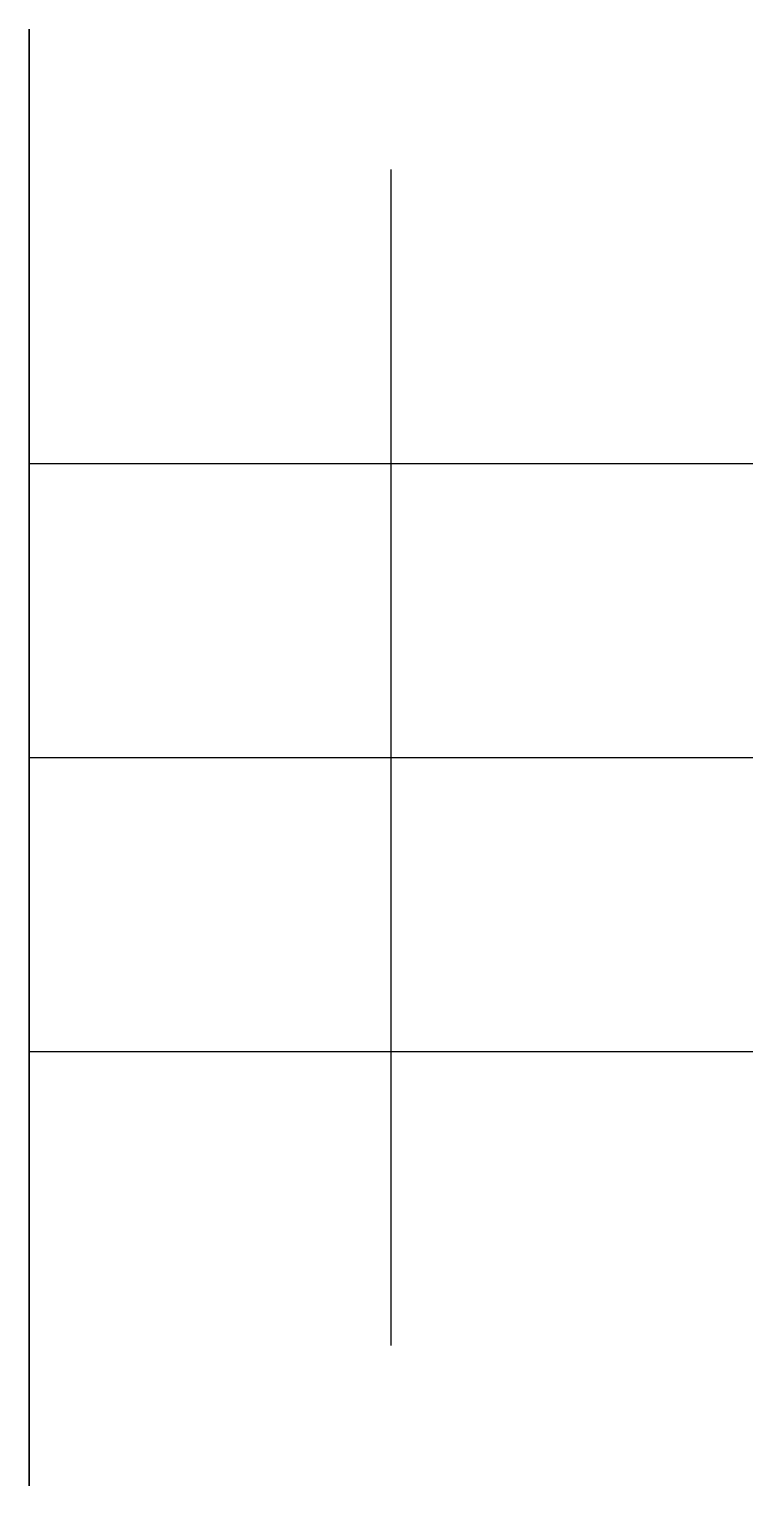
# Model space of a CAD drawing. Header units: feet. Extents: x -5 to 532, y -277 to 70.
# Drawn here: x 492.1 to 532.1, y -277.4 to -196.9 of the extents above.
import ezdxf

# ---------------------------------------------------------------- set-up
doc = ezdxf.new("R2010")
doc.units = ezdxf.units.FT
doc.header["$LTSCALE"] = 0.33
doc.header["$MEASUREMENT"] = 0
doc.layers.add('3D.Cont.Joint', color=251, linetype='Continuous')

msp = doc.modelspace()

# ---------------------------------------------------------------- linework, layer by layer
at = {"linetype": 'Continuous', "extrusion": (1, 0, 0), "elevation": 492.134}
msp.add_lwpolyline([(-277.355, 20), (-237.105, 35), (-196.855, 20)], close=True, dxfattribs=at)
at = {"layer": '3D.Cont.Joint', "linetype": 'Continuous'}
for p, q in [((492.134, -220.855), (512.13, -220.855, -0.375)), ((512.13, -220.855, -0.375), (532.127, -220.855, -0.75)), ((492.134, -237.105), (512.13, -237.105, -0.375)), ((512.13, -237.105, -0.375), (532.127, -237.105, -0.75)), ((492.134, -253.355), (512.13, -253.355, -0.375)), ((512.13, -253.355, -0.375), (532.127, -253.355, -0.75))]:
    msp.add_line(p, q, dxfattribs=at)
at = {"layer": '3D.Cont.Joint', "linetype": 'Continuous', "elevation": -0.375}
for points in [[(512.13, -204.605), (512.13, -237.105)], [(512.13, -237.105), (512.13, -269.605)]]:
    msp.add_lwpolyline(points, dxfattribs=at)

doc.saveas('drawing.dxf')
